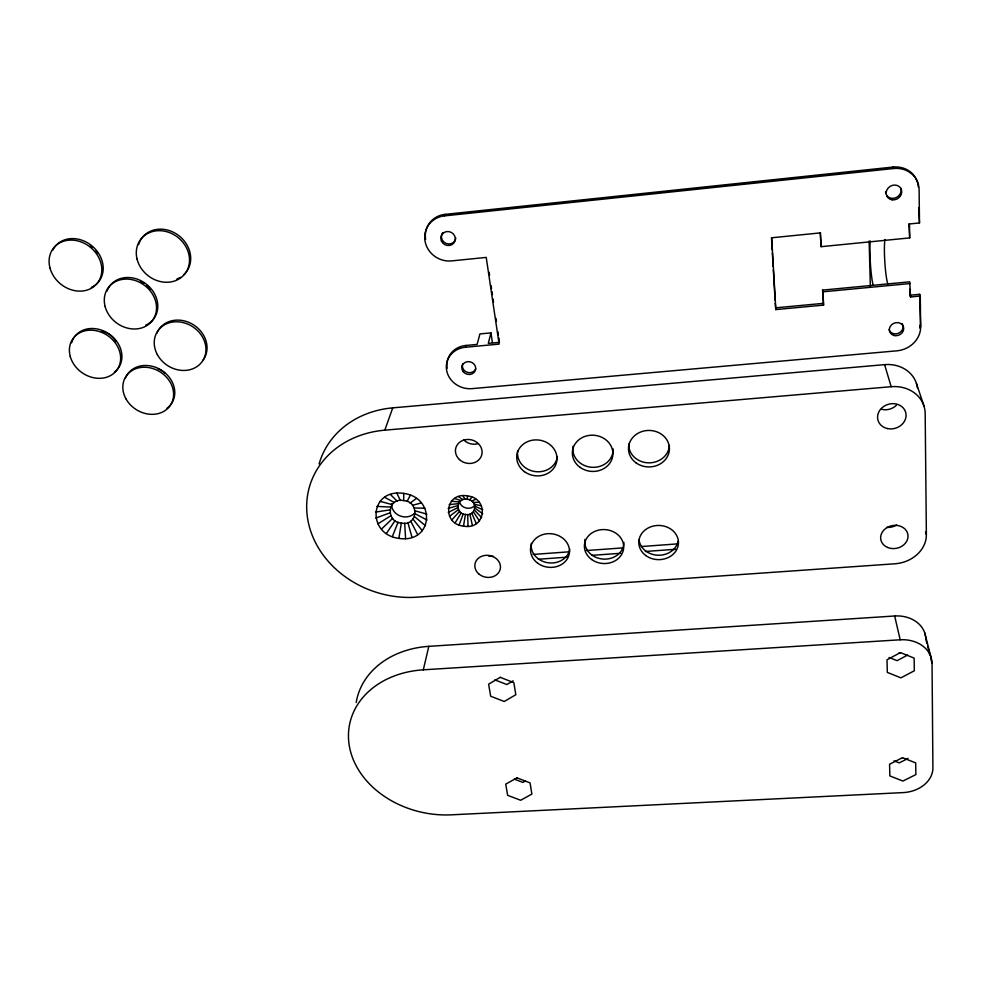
<?xml version="1.0" encoding="UTF-8"?>
<svg xmlns="http://www.w3.org/2000/svg" width="982" height="982" viewBox="0 0 982 982"><rect width="100%" height="100%" fill="white"/><g stroke="black" fill="none" stroke-linecap="round" stroke-linejoin="round"><path stroke-width="1.47" d="M467.407 499.347C456.532 496.806 454.531 513.782 465.443 514.421C476.319 516.962 478.32 499.985 467.407 499.347L467.432 495.91C445.006 491.626 441.421 523.897 463.504 526.131C485.918 530.427 489.539 498.156 467.432 495.91M398.888 538.394C433.283 543.647 436.303 497.543 403.688 493.406C369.269 488.177 366.335 534.257 398.888 538.394L401.343 523.05C417.718 526.769 419.842 501.421 403.737 500.624C387.35 496.917 385.263 522.264 401.343 523.05M463.504 526.131L465.443 514.421M930.58 657.682L932.041 663.378L932.9 767.875A30.16 23.359 -5.7 0 1 903.182 792.597L451.438 814.827A90.307 71.858 11.4 0 1 349.555 747.241A90.307 71.858 11.4 0 1 423.303 669.822L428.827 646.352L894.663 615.996A30.638 24.832 -8.2 0 1 925.805 639.184L926.91 643.456M447.141 368.275A22.574 20.597 16.6 0 1 465.947 345.455L477.117 344.412L479.928 333.917L490.963 332.886L488.312 343.369L499.531 342.325M909.811 289.273L909.897 295.226L919.631 294.318L920.281 296.036L920.625 326.969A24.39 21.543 -20.9 0 1 896.934 350.82L472.06 388.639A22.635 20.634 16.5 0 1 446.565 369.956A22.635 20.634 16.5 0 1 465.443 347.235L465.947 345.455M884.598 364.641L891.177 386.699A33.609 29.116 -15.9 0 1 925.179 413.557L926.37 534.699A32.136 26.907 -11.1 0 1 894.884 563.791L416.785 597.191A95.991 82.66 16.6 0 1 308.017 520.902A95.991 82.66 16.6 0 1 384.821 430.165L392.739 407.861L884.598 364.641A32.627 28.478 -16.7 0 1 917.433 387.865M459.122 524.94L463.258 513.819M465.443 347.235L499.114 344.105L486.225 257.407L451.646 260.905A23.691 22.34 27.6 0 1 424.973 240.774A23.691 22.34 27.6 0 1 444.453 215.88L445.03 214.371L892.884 167.075A25.692 23.187 -31.1 0 1 918.391 187.157M392.346 536.614L398.078 522.166M407.027 501.532L410.329 495.223M455.157 522.805L461.282 512.751M386.405 533.447L395.108 520.57M469.605 499.948L471.863 497.125M451.892 519.871L459.662 511.278M381.458 529.102L392.64 518.398M449.535 516.336L458.496 509.523M410.01 503.14L416.343 498.463M377.849 523.86L390.848 515.771M513.144 680.808L506.81 684.528L494.818 679.875M525.358 781.058L522.903 782.421L514.347 779.156M907.614 655.068L897.082 660.677L889.041 657.449M448.271 512.444L457.858 507.571M908.092 758.399L899.217 762.891L894.05 760.854M471.593 501.029L475.865 499.298M375.811 518.066L389.854 512.874M448.16 508.443L457.821 505.583M412.489 505.337L421.315 502.919M375.492 512.113L389.707 509.904M444.453 215.88L893.497 168.523A25.753 23.237 -31 0 1 919.115 189.882L919.483 222.951L909.504 223.957L909.7 237.902L821.087 246.678L820.166 232.832M449.228 504.613L458.361 503.668M775.277 303.266L775.817 309.588L823.554 305.107L822.585 290.107L909.713 281.822L910.535 296.957L920.281 296.036M822.585 290.107L823.002 291.814L910.351 283.516M775.534 307.845L823.149 303.377M384.821 430.165L891.177 386.699M533.03 554.449L569.646 551.774M586.438 550.546L623.054 547.87M641.356 546.532L677.985 543.856M538.357 559.249L567.387 557.138M591.839 555.37L620.87 553.259M645.309 551.479L675.874 549.269M423.303 669.822L900.187 639.785A31.387 25.201 -7.8 0 1 932.041 663.378M473.214 502.502L479.13 502.268M414.269 507.989L424.899 508.246M376.941 506.405L390.443 507.068M451.413 501.213L459.453 501.986M474.38 504.282L481.475 505.84M380.059 501.336L392.002 504.552M415.251 510.898L426.851 514.102M454.568 498.488L461.024 500.624M475.006 506.233L482.702 509.768M415.361 513.868L427.06 520.067M384.637 497.26L394.285 502.538M458.471 496.61L462.964 499.703M475.03 508.234L482.763 513.77M414.6 516.692L425.501 525.726M390.382 494.462L397.145 501.151M474.478 510.137L481.646 517.588M413.029 519.196L422.309 530.722M473.385 511.806L479.425 520.951M462.866 495.738L465.137 499.261M410.734 521.184L417.706 534.699M396.875 493.148L400.361 500.501M918.698 212.026L919.385 213.573M919.483 222.951L918.649 207.595M471.814 513.156L476.258 523.627M892.884 167.075L893.497 168.523M909.7 237.902L908.878 223.773M919.729 303.192L920.38 304.936M909.897 295.226L910.535 296.957M919.631 294.318L920.625 326.969M916.452 383.483L923.964 406.008M925.56 531.9L926.37 534.699M407.886 522.547L412.01 537.412M924.688 632.776L930.924 656.872M927.646 646.303L929.844 654.847M894.663 615.996L900.187 639.785M469.875 514.077L472.379 525.456M490.963 332.886L492.412 342.534M489.134 272.21L489.576 275.193M491.123 285.639L491.565 288.622M492.007 291.605L492.448 294.588M493.111 299.056L493.553 302.039M495.996 318.45L496.438 321.433M497.984 331.879L498.426 334.862M498.868 337.845L499.31 340.828M775.817 309.588L771.68 237.779L820.51 232.881L821.087 246.678M771.496 237.718L772.196 249.919M772.368 252.963L773.165 266.687M773.337 269.731L775.105 300.222M404.682 523.185L405.591 538.664M823.002 291.814L823.554 305.107M869.131 241.02L870.359 286.548M467.702 514.507L468.021 526.315M403.688 493.406L403.737 500.624M900.199 652.674A6.616 5.34 -8 0 1 898.628 653.3M356.208 702.486A88.319 70.974 11.4 0 1 428.827 646.352M919.974 325.177A24.329 21.494 -20.9 0 1 919.79 328.049M425.623 239.375A23.642 22.291 27.7 0 1 445.03 214.371M455.844 238.074A7.328 6.911 27.7 0 1 446.024 243.376A7.328 6.911 27.7 0 1 442.796 232.587M475.73 368.913A6.997 6.383 16.6 0 1 466.72 372.104A6.997 6.383 16.6 0 1 462.804 363.598M902.102 323.532A7.291 6.432 -20.9 0 1 898.8 333.131A7.291 6.432 -20.9 0 1 889.041 329.682M900.813 188.299A7.966 7.193 -31.1 0 1 896.443 197.456A7.966 7.193 -31.1 0 1 886.697 195.357M885.887 193.663A7.966 7.193 -31.1 0 1 885.58 191.785M887.802 283.908A24.194 2.553 86.5 0 1 884.856 262.39A24.194 2.553 86.5 0 1 884.929 239.571M873.244 285.296A24.169 2.332 86.5 0 1 870.42 263.79A24.169 2.332 86.5 0 1 870.334 241.02M414.821 512.923A12.926 11.17 16.7 0 1 399.969 515.881A12.926 11.17 16.7 0 1 391.683 503.692M319.113 463.958A93.376 81.138 16.8 0 1 392.739 407.861M569.756 549.233A19.456 16.78 7.4 0 1 547.846 562.735A19.456 16.78 7.4 0 1 531.311 543.304M623.914 542.334A19.591 16.927 4.1 0 1 602.997 559.065A19.591 16.927 4.1 0 1 584.99 539.314M678.108 541.291A19.738 17.05 0.7 0 1 657.854 555.223A19.738 17.05 0.7 0 1 639.037 539.744M557.346 456.998A20.082 17.885 8.8 0 1 534.809 471.532A20.082 17.885 8.8 0 1 517.661 450.91M613.173 448.909A20.205 18.044 4.4 0 1 591.9 467.285A20.205 18.044 4.4 0 1 573.009 446.331M669.393 445.472A20.364 18.192 -0.1 0 1 648.243 462.829A20.364 18.192 -0.1 0 1 628.689 444.06M474.76 505.558A8.654 7.549 13 0 1 465.775 507.915A8.654 7.549 13 0 1 459.355 501.348M896.37 405.296A14.055 12.25 -16.6 0 1 881.308 409.224M896.652 524.928A13.453 11.342 -11.7 0 1 886.685 527.359M477.743 443.754A13.11 11.71 14.1 0 1 463.75 439.887M493.418 556.352A12.606 10.851 10.9 0 1 488.545 555.873M180.381 277.305A27.962 24.231 38.9 0 1 176.92 279.023M138.56 244.641A27.962 24.231 38.9 0 1 177.202 234.477A27.962 24.231 38.9 0 1 183.45 275.058M52.697 250.336A28.012 23.58 39.6 0 1 93.756 247.501A28.012 23.58 39.6 0 1 91.363 287.382M90.369 245.66A19.689 16.608 39.7 0 1 92.394 247.268M95.843 251.085A19.689 16.608 39.7 0 1 97.206 253.221M106.915 291.224A27.447 23.384 36.7 0 1 147.693 285.283A27.447 23.384 36.7 0 1 145.643 325.251M140.5 281.687A19.296 16.473 36.9 0 1 143.875 283.405M146.907 285.688A19.296 16.473 36.9 0 1 150.271 289.42M71.6 342.792A26.919 22.5 34.9 0 1 109.039 333.941A26.919 22.5 34.9 0 1 114.415 372.153M101.539 331.044A18.928 15.859 35 0 1 115.999 341.638M125.487 378.033A26.44 22.279 32 0 1 163.073 371.331A26.44 22.279 32 0 1 167.026 408.23M157.955 368.716A18.597 15.712 32.1 0 1 165.074 373.356M156.948 333.143A26.895 23.089 33.4 0 1 192.435 324.183A26.895 23.089 33.4 0 1 203.2 359.94M500.206 677.334L488.619 684.184L490.681 696.238L504.22 701.479L515.808 694.728L513.844 682.637L500.206 677.334M516.937 777.867L505.718 784.127L507.633 795.322L520.669 800.269L531.876 794.082L530.059 782.875L516.937 777.867M900.433 652.6L887.004 659.781L887.311 672.4L900.924 677.85L914.328 670.767L914.144 658.124L900.433 652.6M902.495 757.687L889.569 764.242L889.852 775.915L902.949 781.058L915.862 774.589L915.69 762.891L902.495 757.687M463.32 371.81A7.021 6.395 16.5 0 0 475.251 370.742A7.021 6.395 16.5 0 0 467.763 361.646A7.021 6.395 16.5 0 0 463.32 371.81M441.434 241.044A7.34 6.923 27.6 0 0 453.93 242.959A7.34 6.923 27.6 0 0 448.872 231.605A7.34 6.923 27.6 0 0 441.434 241.044M894.774 335.623A7.304 6.444 -20.9 0 0 903.452 326.834A7.304 6.444 -20.9 0 0 891.361 324.981A7.304 6.444 -20.9 0 0 894.774 335.623M892.061 199.8A7.979 7.205 -31 0 0 901.439 189.796A7.979 7.205 -31 0 0 888.366 187.808A7.979 7.205 -31 0 0 892.061 199.8M537.89 563.349A19.554 16.829 7.4 0 0 569.29 553.602A19.554 16.829 7.4 0 0 542.788 534.601A19.554 16.829 7.4 0 0 537.89 563.349M591.594 559.47A19.677 16.976 4.1 0 0 623.46 549.65A19.677 16.976 4.1 0 0 597.093 530.538A19.677 16.976 4.1 0 0 591.594 559.47M645.825 555.554A19.836 17.099 0.8 0 0 678.157 545.661A19.836 17.099 0.8 0 0 651.95 526.426A19.836 17.099 0.8 0 0 645.825 555.554M524.449 471.655A20.18 17.946 8.8 0 0 556.806 461.061A20.18 17.946 8.8 0 0 529.372 440.955A20.18 17.946 8.8 0 0 524.449 471.655M579.822 467.174A20.303 18.118 4.5 0 0 612.658 456.495A20.303 18.118 4.5 0 0 585.395 436.266A20.303 18.118 4.5 0 0 579.822 467.174M635.771 462.645A20.475 18.253 0 0 0 669.11 451.892A20.475 18.253 0 0 0 641.983 431.528A20.475 18.253 0 0 0 635.771 462.645M887.421 428.557A14.399 12.484 -15.9 0 0 905.76 412.71A14.399 12.484 -15.9 0 0 882.253 407.579A14.399 12.484 -15.9 0 0 887.421 428.557M887.654 547.477A13.773 11.526 -11.1 0 0 908.031 536.025A13.773 11.526 -11.1 0 0 887.335 527.408A13.773 11.526 -11.1 0 0 887.654 547.477M459.453 459.576A13.429 11.907 14 0 0 481.696 455.071A13.429 11.907 14 0 0 465.149 439.752A13.429 11.907 14 0 0 459.453 459.576M478.639 573.783A12.901 11.011 10.9 0 0 500.071 569.781A12.901 11.011 10.9 0 0 484.249 555.53A12.901 11.011 10.9 0 0 478.639 573.783M137.038 259.002A28.036 24.28 38.8 0 0 181.277 277.44A28.036 24.28 38.8 0 0 170.389 232.955A28.036 24.28 38.8 0 0 137.038 259.002M50.021 268.098A28.073 23.629 39.5 0 0 94.198 286.351A28.073 23.629 39.5 0 0 82.169 242.358A28.073 23.629 39.5 0 0 50.021 268.098M105.086 306.421A27.521 23.433 36.7 0 0 148.65 324.367A27.521 23.433 36.7 0 0 137.492 281.331A27.521 23.433 36.7 0 0 105.086 306.421M70.25 356.466A26.98 22.537 34.8 0 0 113.102 373.909A26.98 22.537 34.8 0 0 101.674 332.37A26.98 22.537 34.8 0 0 70.25 356.466M125.978 398.876A26.502 22.316 31.9 0 0 169.96 405.91A26.502 22.316 31.9 0 0 148.712 367.575A26.502 22.316 31.9 0 0 125.978 398.876M157.316 354.539A26.956 23.126 33.3 0 0 202.096 361.683A26.956 23.126 33.3 0 0 180.86 322.121A26.956 23.126 33.3 0 0 157.316 354.539"/></g></svg>
